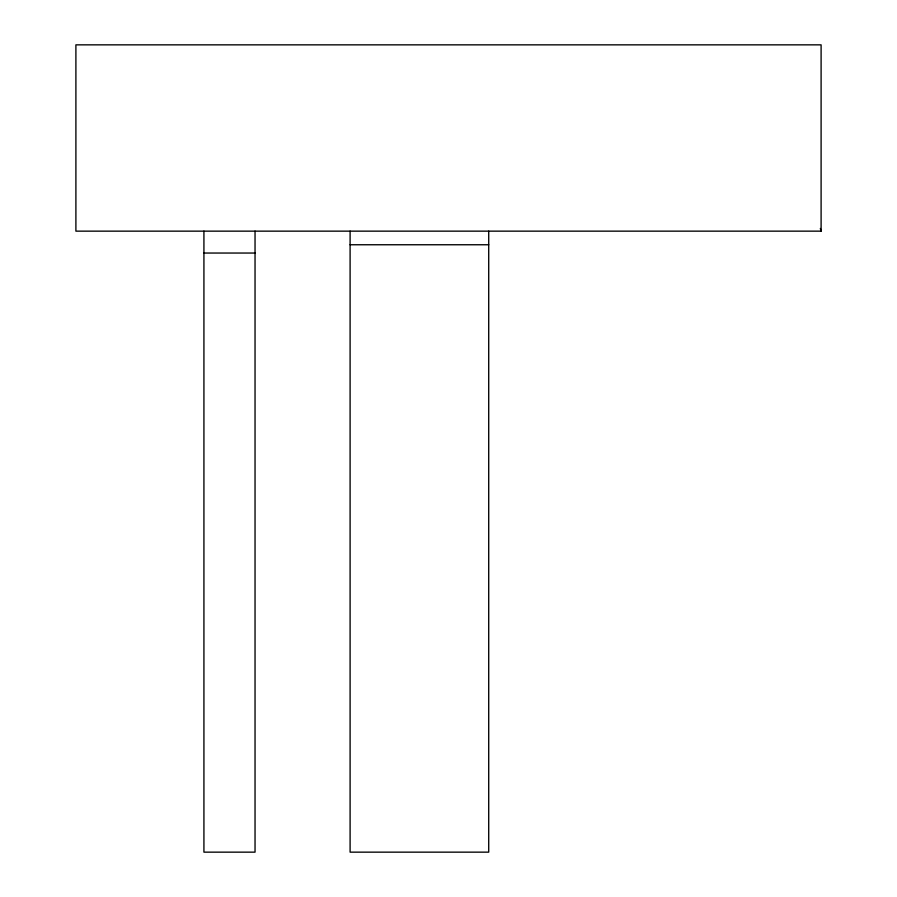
<?xml version="1.0" encoding="UTF-8"?>
<svg xmlns="http://www.w3.org/2000/svg" width="897" height="897" viewBox="0 0 897 897"><rect width="100%" height="100%" fill="white"/><g stroke="black" fill="none" stroke-linecap="round" stroke-linejoin="round"><path stroke-width="1.35" d="M821.103 231.146L75.897 231.146L75.897 44.85L821.103 44.85L821.103 231.146L820.34 228.466M350.099 244.758L488.719 244.758M203.922 253.044L255.04 253.044M488.719 231.146L488.719 852.15L350.099 852.15L350.099 231.146M255.04 231.146L255.04 852.15L203.922 852.15L203.922 231.146"/></g></svg>
